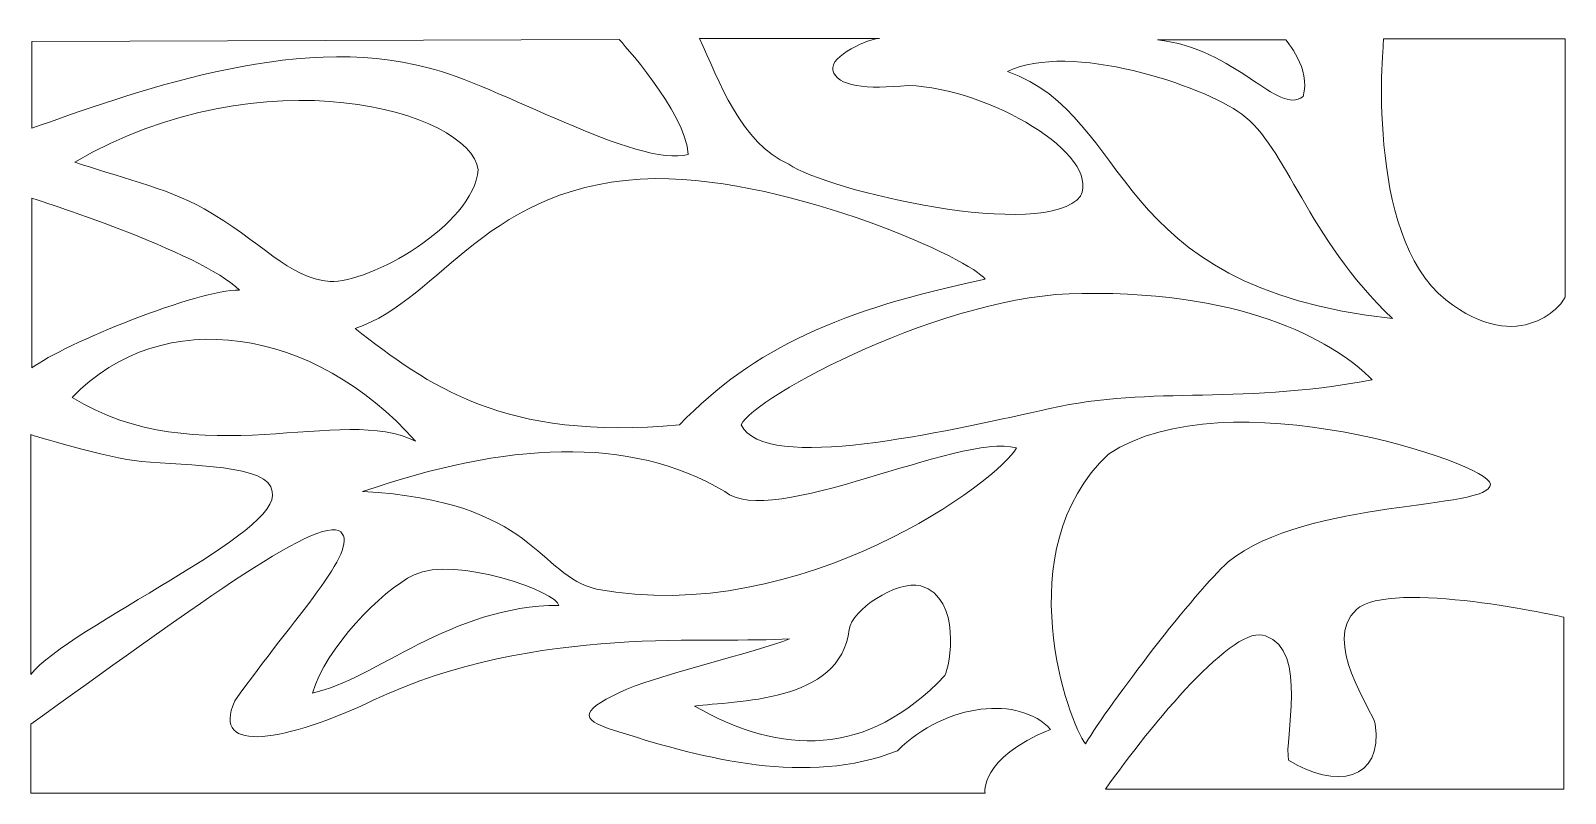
# Model space of a CAD drawing. Header units: millimetres. Extents: x -1200 to 1200, y -590 to 602.
import ezdxf

# ---------------------------------------------------------------- set-up
doc = ezdxf.new("R2010")
doc.units = ezdxf.units.MM
doc.header["$MEASUREMENT"] = 0
doc.layers.add('Layer 1', color=7, linetype='Continuous')

msp = doc.modelspace()

# ---------------------------------------------------------------- linework, layer by layer
at = {"layer": 'Layer 1', "color": 250, "lineweight": 20}
for points, knots in [([(-1198.0837, 449.6594), (-1198.0837, 449.6594), (-1198.0837, 584.84), (-1198.0837, 584.84), (-1198.0837, 584.84), (-279.7898, 588.2623), (-279.7898, 588.2623), (-279.7898, 588.2623), (-175.3641, 474.8752), (-171.6395, 408.592), (-250.2943, 386.347), (-474.4602, 519.8164), (-578.6777, 543.7724), (-787.1128, 601.9514), (-1050.2955, 500.6631), (-1198.0837, 449.6594)], [0, 0, 0, 0, 0.2, 0.2, 0.2, 0.4, 0.4, 0.4, 0.6, 0.6, 0.6, 0.8, 0.8, 0.8, 1, 1, 1, 1]), ([(-153.9423, 589.9734), (-153.9423, 589.9734), (113.4837, 589.9734), (127.2484, 589.9734), (112.0956, 589.9734), (48.5936, 562.595), (54.4926, 540.3501), (60.3918, 514.683), (107.1219, 509.8572), (172.4748, 516.3941), (300.2887, 511.2607), (473.329, 408.592), (441.8673, 343.5685), (386.8089, 271.7003), (44.6609, 352.1242), (-14.3302, 393.1916), (-89.0522, 425.7034), (-124.4467, 524.9498), (-153.9423, 589.9734)], [0, 0, 0, 0, 0.166666667, 0.166666667, 0.166666667, 0.333333333, 0.333333333, 0.333333333, 0.5, 0.5, 0.5, 0.666666667, 0.666666667, 0.666666667, 0.833333333, 0.833333333, 0.833333333, 1, 1, 1, 1]), ([(327.6956, 538.4434), (425.1249, 585.3461), (632.6148, 516.7104), (694.0977, 471.5765), (764.0408, 420.2306), (795.2054, 280.3308), (929.4834, 152.0583), (479.2778, 201.6009), (528.2916, 465.8736), (327.6956, 538.4434)], [0, 0, 0, 0, 0.333333333, 0.333333333, 0.333333333, 0.666666667, 0.666666667, 0.666666667, 1, 1, 1, 1]), ([(562.0999, 587.477), (562.0999, 587.477), (762.6958, 587.477), (762.6958, 587.477), (762.6958, 587.477), (803.2658, 542.3661), (789.7424, 499.2165), (751.4264, 467.835), (683.8097, 575.7091), (562.0999, 587.477)], [0, 0, 0, 0, 0.333333333, 0.333333333, 0.333333333, 0.666666667, 0.666666667, 0.666666667, 1, 1, 1, 1]), ([(915.9602, 589.4384), (915.9602, 589.4384), (1199.95, 589.4384), (1199.95, 589.4384), (1199.95, 589.4384), (1199.95, 197.1692), (1199.95, 187.3625), (1199.95, 177.5557), (1130.0795, 89.2952), (1012.8773, 181.4784), (884.4056, 283.4684), (915.9602, 589.4384), (915.9602, 589.4384)], [0, 0, 0, 0, 0.25, 0.25, 0.25, 0.5, 0.5, 0.5, 0.75, 0.75, 0.75, 1, 1, 1, 1]), ([(-1131.2272, 396.6139), (-836.272, 567.7284), (-513.7876, 477.0377), (-500.0231, 384.6359), (-507.8886, 297.3675), (-670.4757, 206.9731), (-732.0545, 210.0991), (-794.9948, 213.2942), (-841.801, 274.9242), (-928.9985, 323.6673), (-988.6573, 357.0131), (-1067.1897, 374.4323), (-1131.2272, 396.6139)], [0, 0, 0, 0, 0.25, 0.25, 0.25, 0.5, 0.5, 0.5, 0.75, 0.75, 0.75, 1, 1, 1, 1]), ([(-692.7271, 136.5199), (-555.0813, 182.7208), (-488.2249, 365.8133), (-222.7651, 370.9467), (-4.4982, 370.9467), (274.726, 242.6109), (292.4232, 213.5214), (66.2908, 165.6094), (-67.4221, 107.4304), (-185.4042, -14.0609), (-460.6957, -39.728), (-578.6777, 47.5404), (-692.7271, 136.5199)], [0, 0, 0, 0, 0.25, 0.25, 0.25, 0.5, 0.5, 0.5, 0.75, 0.75, 0.75, 1, 1, 1, 1]), ([(-1198.0837, 74.9187), (-1198.0837, 74.9187), (-1198.0837, 340.1462), (-1198.0837, 340.1462), (-1198.0837, 340.1462), (-932.624, 256.3001), (-873.6329, 196.4099), (-936.5567, 198.1211), (-1148.8186, 112.3079), (-1198.0837, 74.9187)], [0, 0, 0, 0, 0.333333333, 0.333333333, 0.333333333, 0.666666667, 0.666666667, 0.666666667, 1, 1, 1, 1]), ([(-89.0522, -14.0609), (-68.8135, 29.9687), (233.4321, 191.2765), (443.8336, 191.2765), (710.5821, 195.1992), (845.1114, 110.1079), (898.0646, 56.0961), (677.4712, 15.2386), (542.3469, 49.2112), (378.3684, 7.6836), (231.9681, -23.4881), (-51.9786, -90.9819), (-89.0522, -14.0609)], [0, 0, 0, 0, 0.25, 0.25, 0.25, 0.5, 0.5, 0.5, 0.75, 0.75, 0.75, 1, 1, 1, 1]), ([(-1135.1599, 28.7177), (-993.5813, 175.8762), (-755.6509, 138.2311), (-598.3414, -39.728), (-708.4581, 18.4508), (-939.7888, -92.414), (-1135.1599, 28.7177)], [0, 0, 0, 0, 0.5, 0.5, 0.5, 1, 1, 1, 1]), ([(449.4055, -512.8381), (423.879, -480.1567), (325.4416, -210.7907), (485.4676, -59.7672), (670.2864, 61.8364), (1080.494, -73.4965), (1082.7478, -106.8395), (1082.7478, -148.0278), (796.5042, -128.4142), (672.5404, -228.4429), (620.5753, -275.2047), (488.4784, -448.0533), (449.4055, -512.8381)], [0, 0, 0, 0, 0.25, 0.25, 0.25, 0.5, 0.5, 0.5, 0.75, 0.75, 0.75, 1, 1, 1, 1]), ([(-1200.05, -404.2019), (-1200.05, -404.2019), (-1200.05, -29.4612), (-1200.05, -29.4612), (-1200.05, -29.4612), (-1081.1261, -66.1228), (-1026.8213, -71.3425), (-954.8125, -78.2648), (-824.9893, -75.6794), (-822.5075, -118.4407), (-803.1578, -181.3621), (-1139.0927, -328.9117), (-1200.05, -404.2019)], [0, 0, 0, 0, 0.25, 0.25, 0.25, 0.5, 0.5, 0.5, 0.75, 0.75, 0.75, 1, 1, 1, 1]), ([(-680.9289, -118.4407), (-456.763, -41.4392), (-264.059, -29.4612), (-114.6149, -118.4407), (-41.8594, -178.3308), (251.1296, -26.0389), (341.5823, -49.9949), (317.9859, -97.907), (6.0605, -331.4712), (-315.1844, -270.7327), (-405.6374, -250.199), (-411.5364, -132.1299), (-680.9289, -118.4407)], [0, 0, 0, 0, 0.25, 0.25, 0.25, 0.5, 0.5, 0.5, 0.75, 0.75, 0.75, 1, 1, 1, 1]), ([(-1199.9673, -481.7931), (-1199.9673, -481.7931), (-1199.9673, -590.0266), (-1199.9673, -590.0266), (-1199.9673, -590.0266), (292.5554, -590.0266), (292.5554, -590.0266), (292.5554, -590.0266), (282.7237, -536.0033), (394.6082, -490.1188), (347.2171, -437.3895), (231.9154, -447.9095), (155.422, -523.4213), (15.6941, -579.6159), (-149.7585, -534.8933), (-275.1135, -495.6692), (-342.0856, -476.2455), (-344.105, -463.6607), (-278.3028, -431.8391), (-228.975, -407.9808), (-62.0981, -368.7367), (-13.6032, -348.5826), (-127.4377, -357.4115), (-410.7533, -324.5835), (-663.2548, -444.1709), (-799.1853, -508.5503), (-919.2957, -531.5112), (-881.0522, -445.7152), (-788.4083, -315.8464), (-684.637, -208.8727), (-715.1701, -181.6036), (-748.7471, -151.6168), (-966.5579, -315.4783), (-1199.9673, -481.7931)], [0, 0, 0, 0, 0.090909091, 0.090909091, 0.090909091, 0.181818182, 0.181818182, 0.181818182, 0.272727273, 0.272727273, 0.272727273, 0.363636364, 0.363636364, 0.363636364, 0.454545455, 0.454545455, 0.454545455, 0.545454545, 0.545454545, 0.545454545, 0.636363636, 0.636363636, 0.636363636, 0.727272727, 0.727272727, 0.727272727, 0.818181818, 0.818181818, 0.818181818, 0.909090909, 0.909090909, 0.909090909, 1, 1, 1, 1]), ([(-759.5837, -433.2915), (-738.2113, -363.2093), (-652.9669, -273.876), (-600.3079, -248.4878), (-536.4619, -217.7045), (-374.1755, -275.8661), (-374.1755, -296.3998), (-543.2833, -296.3998), (-661.2652, -412.7576), (-759.5837, -433.2915)], [0, 0, 0, 0, 0.333333333, 0.333333333, 0.333333333, 0.666666667, 0.666666667, 0.666666667, 1, 1, 1, 1]), ([(-161.8078, -453.8252), (-99.6772, -445.0768), (66.2315, -450.0261), (80.0555, -334.0451), (83.6545, -303.8599), (152.8111, -257.0435), (192.1385, -265.5992), (257.0286, -286.133), (237.4442, -390.6566), (229.4994, -405.9131), (107.7498, -535.1722), (-26.1284, -530.8268), (-161.8078, -453.8252)], [0, 0, 0, 0, 0.25, 0.25, 0.25, 0.5, 0.5, 0.5, 0.75, 0.75, 0.75, 1, 1, 1, 1]), ([(480.9598, -583.4465), (480.9598, -583.4465), (1197.696, -583.4465), (1197.696, -583.4465), (1197.696, -583.4465), (1197.696, -314.7421), (1197.696, -314.7421), (1197.696, -314.7421), (927.2296, -253.9405), (873.1363, -302.9742), (819.0429, -352.0077), (897.929, -459.8818), (902.4368, -481.4566), (915.9602, -571.6785), (839.3279, -583.4465), (767.2036, -538.3356), (759.6686, -506.563), (798.758, -365.7371), (731.1415, -344.1624), (683.8097, -322.5875), (552.344, -482.5063), (480.9598, -583.4465)], [0, 0, 0, 0, 0.142857143, 0.142857143, 0.142857143, 0.285714286, 0.285714286, 0.285714286, 0.428571429, 0.428571429, 0.428571429, 0.571428571, 0.571428571, 0.571428571, 0.714285714, 0.714285714, 0.714285714, 0.857142857, 0.857142857, 0.857142857, 1, 1, 1, 1])]:
    msp.add_open_spline(points, degree=3, knots=knots, dxfattribs=at)

doc.saveas('drawing.dxf')
